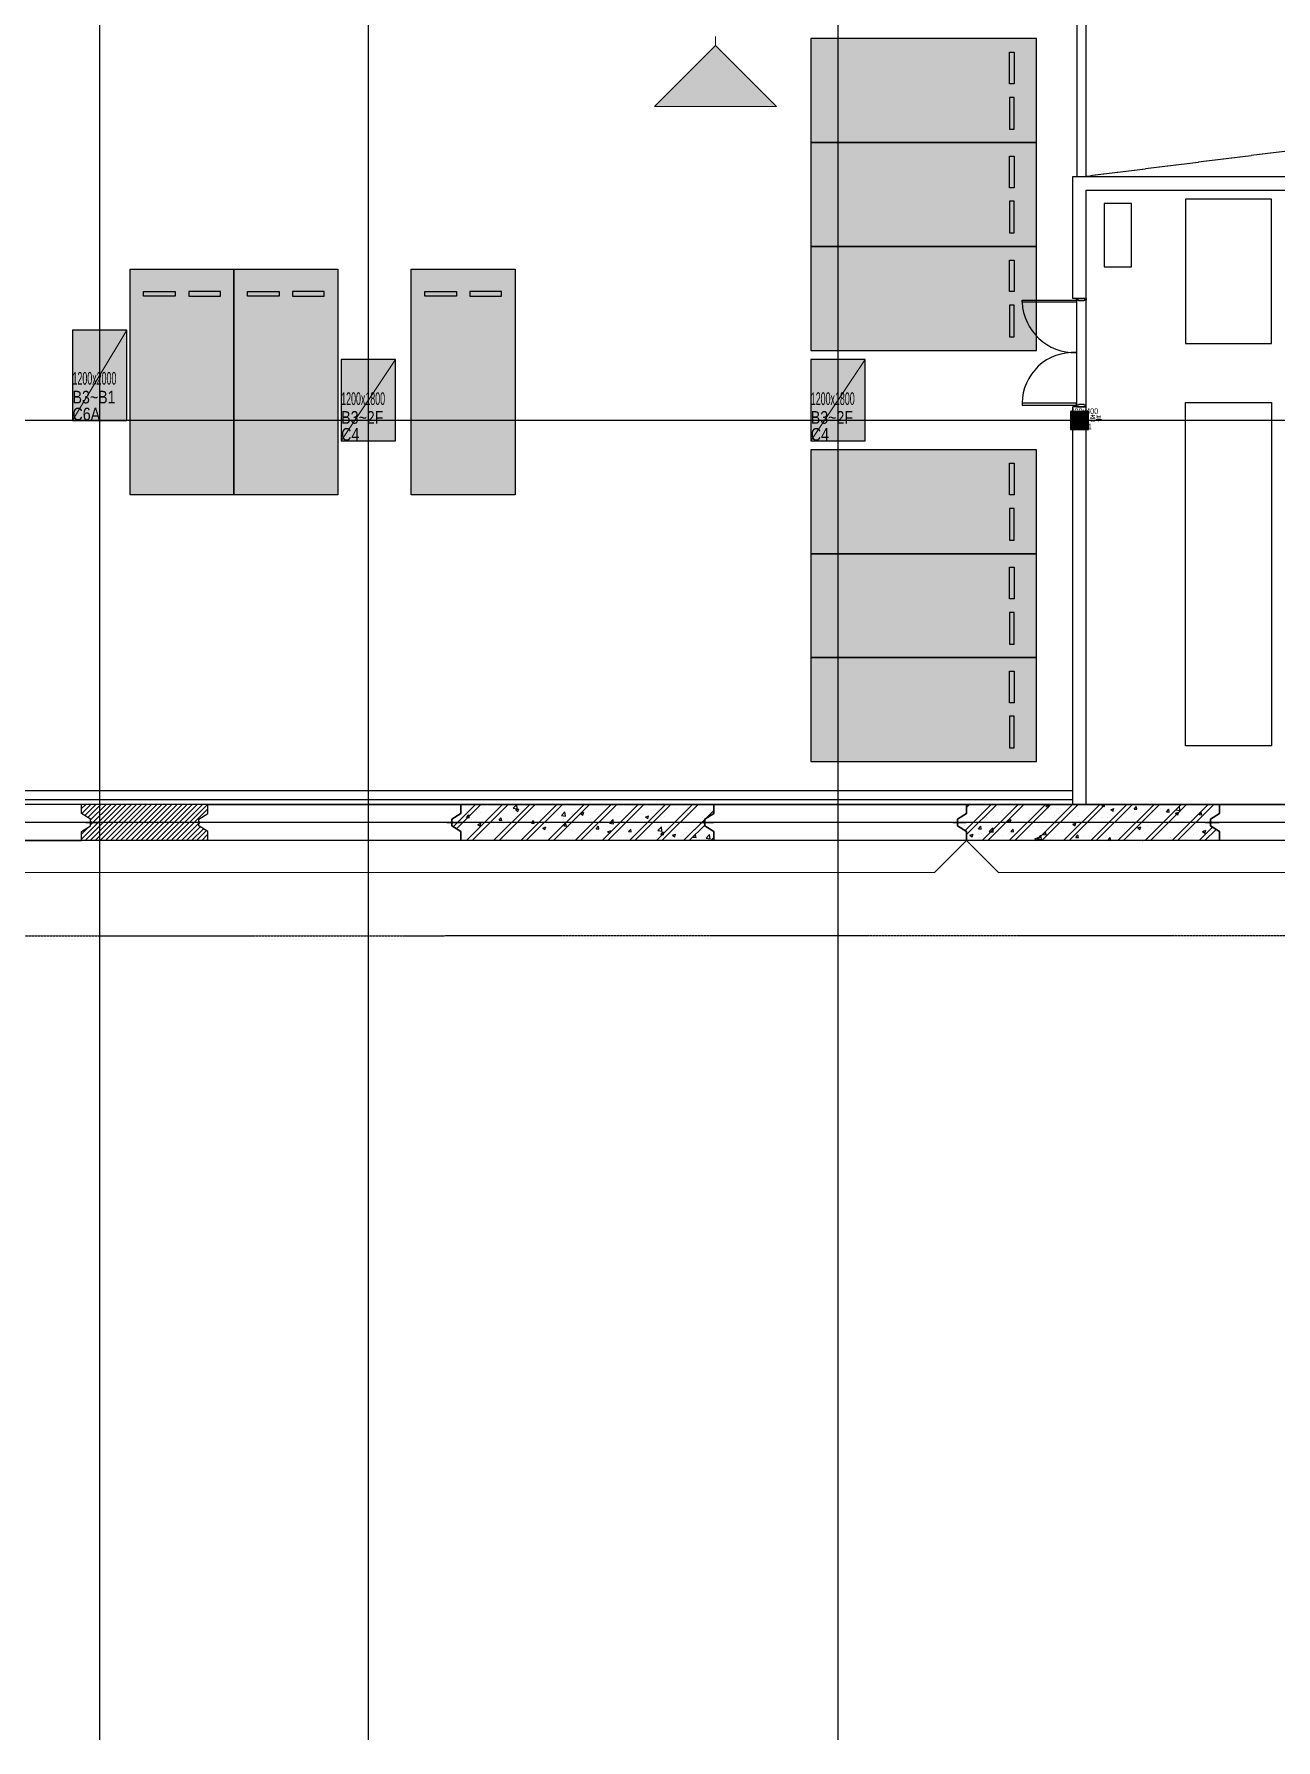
# Model space of a CAD drawing. Header units: millimetres. Extents: x -20379 to 476967, y -520228 to 220376.
# Drawn here: x 370994 to 398494, y -520228 to -482470 of the extents above; entities that cross this region are included whole.
import ezdxf
from ezdxf.enums import TextEntityAlignment as Align

# ---------------------------------------------------------------- set-up
doc = ezdxf.new("R2010")
doc.units = ezdxf.units.MM
doc.header["$MEASUREMENT"] = 0
for name, pattern in [('$0$X-GRID_B3~B1$0$CENTER2', [1.125, 0.75, -0.125, 0.125, -0.125]), ('$0$X-INT-B2$0$CEN', [62, 60, -1, 0, -1]), ('$0$X-SITE$0$ACAD_ISO05W100', [33, 24, -3, 0, -3, 0, -3])]:
    doc.linetypes.add(name, pattern=pattern)
doc.layers.get('Defpoints').update_dxf_attribs({"color": 145, "lineweight": 9})
doc.layers.add('$0$NDC_S_HATCH MATERIAL', color=8, linetype='Continuous', lineweight=9)
doc.layers.add('$0$X-F_EXIT_B2F$0$X-F_EXIT_B2F$0$TEXT VN1', color=7, linetype='Continuous', lineweight=13)
for name, color, linetype in [('$0$X-COL-B2$0$A-254', 254, 'Continuous'), ('$0$X-COL-B2$0$A-COL', 2, 'Continuous'), ('$0$X-COL-B2$0$A-CON', 2, 'Continuous'), ('$0$X-COL-B2$0$A-DOOR', 4, 'Continuous'), ('$0$X-COL-B2$0$A-DOORF', 9, 'Continuous'), ('$0$X-COL-B2$0$A-ELE4', 8, 'Continuous'), ('$0$X-DIAPHGRAM Wall PLAN$0$A-COL', 2, 'Continuous'), ('$0$X-DIAPHGRAM Wall PLAN$0$A-HAT', 9, 'Continuous'), ('$0$X-F_EXIT_B2F$0$X-F_EXIT_B2F$0$F_exit', 3, 'Continuous'), ('$0$X-GRID_B3~B1$0$A-CEN1', 1, '$0$X-GRID_B3~B1$0$CENTER2'), ('$0$X-INT-B2$0$A-OPEN1', 1, '$0$X-INT-B2$0$CEN'), ('$0$X-INT-B2$0$A-PARK', 5, 'Continuous'), ('$0$X-INT-B2$0$A-WALB', 3, 'Continuous'), ('$0$X-SITE$0$A-SITE', 2, '$0$X-SITE$0$ACAD_ISO05W100')]:
    doc.layers.add(name, color=color, linetype=linetype)
doc.styles.add('$0$X-COL-B2$0$Hrtext', font='arial.ttf', dxfattribs={"width": 0.8})
doc.styles.add('$0$X-GRID_B3~B1$0$Heerim', font='', dxfattribs={"width": 0.8})
doc.styles.get('$0$X-GRID_B3~B1$0$Heerim').set_extended_font_data('Dotum')

# ---------------------------------------------------------------- blocks, each defined once
blk = doc.blocks.new('$0$258')
at = {"layer": '$0$X-COL-B2$0$A-254'}
h = blk.add_hatch(color=256, dxfattribs=at)
h.dxf.hatch_style = 1
h.paths.add_polyline_path([(471347, -175731), (470147, -175731), (470147, -177731), (471347, -177731)])
h = blk.add_hatch(color=256, dxfattribs=at)
h.dxf.hatch_style = 1
h.paths.add_polyline_path([(477297, -176381), (476097, -176381), (476097, -178181), (477297, -178181)])
h = blk.add_hatch(color=256, dxfattribs=at)
h.dxf.hatch_style = 1
h.paths.add_polyline_path([(487697, -176381), (486497, -176381), (486497, -178181), (487697, -178181)])
h = blk.add_hatch(color=256, dxfattribs=at)
h.dxf.hatch_style = 1
h.paths.add_polyline_path([(492647, -177531), (492247, -177531), (492247, -177931), (492647, -177931)])
at = {"layer": '$0$X-F_EXIT_B2F$0$X-F_EXIT_B2F$0$F_exit', "true_color": 0xb56bff}
h = blk.add_hatch(color=191, dxfattribs=at)
h.dxf.hatch_style = 1
h.paths.add_polyline_path([(484387, -169431), (485737, -170781), (483037, -170781)])
at = {"layer": '$0$X-INT-B2$0$A-PARK'}
h = blk.add_hatch(color=254, dxfattribs=at)
h.dxf.hatch_style = 1
h.paths.add_polyline_path([(491497, -169281), (486497, -169281), (486497, -171581), (491497, -171581)])
h = blk.add_hatch(color=254, dxfattribs=at)
h.dxf.hatch_style = 1
h.paths.add_polyline_path([(491497, -171581), (486497, -171581), (486497, -173881), (491497, -173881)])
h = blk.add_hatch(color=254, dxfattribs=at)
h.dxf.hatch_style = 1
h.paths.add_polyline_path([(491497, -173881), (486497, -173881), (486497, -176181), (491497, -176181)])
h = blk.add_hatch(color=254, dxfattribs=at)
h.dxf.hatch_style = 1
h.paths.add_polyline_path([(473722, -174381), (473722, -179381), (471422, -179381), (471422, -174381)])
h = blk.add_hatch(color=254, dxfattribs=at)
h.dxf.hatch_style = 1
h.paths.add_polyline_path([(476022, -174381), (476022, -179381), (473722, -179381), (473722, -174381)])
h = blk.add_hatch(color=254, dxfattribs=at)
h.dxf.hatch_style = 1
h.paths.add_polyline_path([(479947, -174381), (479947, -179381), (477647, -179381), (477647, -174381)])
h = blk.add_hatch(color=254, dxfattribs=at)
h.dxf.hatch_style = 1
h.paths.add_polyline_path([(491497, -178381), (486497, -178381), (486497, -180681), (491497, -180681)])
h = blk.add_hatch(color=254, dxfattribs=at)
h.dxf.hatch_style = 1
h.paths.add_polyline_path([(491497, -180681), (486497, -180681), (486497, -182981), (491497, -182981)])
h = blk.add_hatch(color=254, dxfattribs=at)
h.dxf.hatch_style = 1
h.paths.add_polyline_path([(491497, -182981), (486497, -182981), (486497, -185281), (491497, -185281)])
at = {"layer": '$0$X-COL-B2$0$A-COL'}
for p, q in [((471347, -175731), (470147, -175731)), ((470147, -175731), (470147, -177731)), ((471347, -177731), (471347, -175731)), ((477297, -176381), (476097, -176381)), ((476097, -176381), (476097, -178181)), ((477297, -178181), (477297, -176381)), ((487697, -176381), (486497, -176381)), ((486497, -176381), (486497, -178181)), ((487697, -178181), (487697, -176381)), ((470147, -177731), (471347, -177731)), ((492647, -177531), (492247, -177531)), ((492247, -177531), (492247, -177931)), ((492647, -177931), (492647, -177531)), ((476097, -178181), (477297, -178181)), ((486497, -178181), (487697, -178181)), ((492247, -177931), (492647, -177931))]:
    blk.add_line(p, q, dxfattribs=at)
at = {"layer": '$0$X-COL-B2$0$A-CON'}
for p, q in [((492297, -175031), (492297, -172331)), ((492297, -172331), (517997, -172331)), ((492597, -175031), (492597, -172631)), ((492597, -172631), (517697, -172631)), ((492597, -175031), (492297, -175031)), ((492297, -186231), (492297, -177431)), ((492597, -177431), (492297, -177431)), ((492597, -186231), (492597, -177431)), ((517997, -186231), (492297, -186231))]:
    blk.add_line(p, q, dxfattribs=at)
at = {"layer": '$0$X-COL-B2$0$A-CON', "ltscale": 10}
for p, q in [((553347, -186231), (336747, -186231)), ((554147, -187031), (335947, -187031))]:
    blk.add_line(p, q, dxfattribs=at)
at = {"layer": '$0$X-COL-B2$0$A-DOOR'}
for p, q in [((491177, -175111), (491177, -175066)), ((491177, -175066), (492377, -175066)), ((492377, -175111), (491177, -175111)), ((492377, -175066), (492377, -175031)), ((492377, -175031), (492597, -175031)), ((492377, -175066), (492377, -175111)), ((492427, -175066), (492377, -175066)), ((492427, -175081), (492427, -175066)), ((492547, -175081), (492427, -175081)), ((492597, -175066), (492547, -175066)), ((492547, -175066), (492547, -175081)), ((492597, -175031), (492597, -175066)), ((492377, -177351), (491177, -177351)), ((491177, -177351), (491177, -177396)), ((491177, -177396), (492377, -177396)), ((492377, -177396), (492377, -177351)), ((492427, -177396), (492377, -177396)), ((492377, -177396), (492377, -177431)), ((492377, -177431), (492597, -177431)), ((492547, -177381), (492427, -177381)), ((492427, -177381), (492427, -177396)), ((492547, -177396), (492547, -177381)), ((492597, -177396), (492547, -177396)), ((492597, -177431), (492597, -177396))]:
    blk.add_line(p, q, dxfattribs=at)
at = {"layer": '$0$X-COL-B2$0$A-DOORF'}
for centre, radius, start, end in [((492344, -175063), 1168, 182.3347, 271.6137), ((492307, -177359), 1131, 86.4802, 179.5714)]:
    blk.add_arc(centre, radius, start, end, dxfattribs=at)
at = {"layer": '$0$X-COL-B2$0$A-ELE4'}
for p, q in [((496697, -172831), (494797, -172831)), ((494797, -172831), (494797, -176031)), ((496697, -176031), (496697, -172831)), ((492997, -172931), (492997, -174331)), ((493597, -172931), (492997, -172931)), ((493597, -174331), (493597, -172931)), ((492997, -174331), (493597, -174331)), ((492377, -175066), (492377, -177396)), ((492597, -177396), (492597, -175066)), ((494797, -176031), (496697, -176031)), ((494797, -177331), (496697, -177331)), ((494797, -184931), (494797, -177331)), ((496697, -177331), (496697, -184931)), ((496697, -184931), (494797, -184931))]:
    blk.add_line(p, q, dxfattribs=at)
at = {"layer": '$0$X-DIAPHGRAM Wall PLAN$0$A-COL'}
for p, q in [((553347, -186231), (336747, -186231)), ((554147, -187031), (335947, -187031))]:
    blk.add_line(p, q, dxfattribs=at)
at = {"layer": '$0$X-DIAPHGRAM Wall PLAN$0$A-COL', "ltscale": 0.01}
for p, q in [((470347, -186231), (464747, -186231)), ((470347, -186431), (470347, -186231)), ((470547, -186556), (470347, -186431)), ((472947, -186556), (473147, -186431)), ((473147, -186431), (473147, -186231)), ((473147, -186231), (478747, -186231)), ((478747, -186431), (478547, -186556)), ((478547, -186556), (478747, -186431)), ((478747, -186231), (478747, -186431)), ((478747, -186431), (478747, -186231)), ((478747, -186231), (484347, -186231)), ((484347, -186431), (484147, -186556)), ((484147, -186556), (484347, -186431)), ((484347, -186231), (484347, -186431)), ((484347, -186431), (484347, -186231)), ((484347, -186231), (489947, -186231)), ((489947, -186431), (489747, -186556)), ((489747, -186556), (489947, -186431)), ((489947, -186231), (489947, -186431)), ((489947, -186431), (489947, -186231)), ((489947, -186231), (495547, -186231)), ((495547, -186431), (495347, -186556)), ((495347, -186556), (495547, -186431)), ((495547, -186231), (495547, -186431)), ((495547, -186431), (495547, -186231)), ((495547, -186231), (501147, -186231)), ((470347, -186831), (470547, -186706)), ((470347, -187031), (470347, -186831)), ((470547, -186706), (470547, -186556)), ((472947, -186706), (472947, -186556)), ((473147, -186831), (472947, -186706)), ((473147, -187031), (473147, -186831)), ((478547, -186556), (478547, -186706)), ((478547, -186706), (478547, -186556)), ((478547, -186706), (478747, -186831)), ((478747, -186831), (478547, -186706)), ((478747, -186831), (478747, -187031)), ((478747, -187031), (478747, -186831)), ((484147, -186556), (484147, -186706)), ((484147, -186706), (484147, -186556)), ((484147, -186706), (484347, -186831)), ((484347, -186831), (484147, -186706)), ((484347, -186831), (484347, -187031)), ((484347, -187031), (484347, -186831)), ((489747, -186556), (489747, -186706)), ((489747, -186706), (489747, -186556)), ((489747, -186706), (489947, -186831)), ((489947, -186831), (489747, -186706)), ((489947, -186831), (489947, -187031)), ((489947, -187031), (489947, -186831)), ((495347, -186556), (495347, -186706)), ((495347, -186706), (495347, -186556)), ((495347, -186706), (495547, -186831)), ((495547, -186831), (495347, -186706)), ((495547, -186831), (495547, -187031)), ((495547, -187031), (495547, -186831)), ((464747, -187031), (470347, -187031)), ((478747, -187031), (473147, -187031)), ((484347, -187031), (478747, -187031)), ((489947, -187031), (484347, -187031)), ((495547, -187031), (489947, -187031)), ((501147, -187031), (495547, -187031))]:
    blk.add_line(p, q, dxfattribs=at)
at = {"layer": '$0$X-DIAPHGRAM Wall PLAN$0$A-COL', "ltscale": 50}
for p, q in [((470439, -186631), (470739, -186631)), ((473054, -186631), (472754, -186631)), ((478654, -186631), (478354, -186631)), ((478439, -186631), (478739, -186631)), ((484254, -186631), (483954, -186631)), ((484039, -186631), (484339, -186631)), ((489854, -186631), (489554, -186631)), ((489639, -186631), (489939, -186631)), ((495454, -186631), (495154, -186631)), ((495239, -186631), (495539, -186631))]:
    blk.add_line(p, q, dxfattribs=at)
for centre, start, end in [((470547, -186631), 0, 180), ((470547, -186631), 180, 0), ((472947, -186631), 360, 180), ((472947, -186631), 180, 360), ((478547, -186631), 0, 180), ((478547, -186631), 360, 180), ((478547, -186631), 180, 0), ((478547, -186631), 180, 360), ((484147, -186631), 0, 180), ((484147, -186631), 360, 180), ((484147, -186631), 180, 0), ((484147, -186631), 180, 360), ((489747, -186631), 0, 180), ((489747, -186631), 360, 180), ((489747, -186631), 180, 0), ((489747, -186631), 180, 360), ((495347, -186631), 0, 180), ((495347, -186631), 360, 180), ((495347, -186631), 180, 0), ((495347, -186631), 180, 360)]:
    blk.add_arc(centre, 20, start, end, dxfattribs=at)
at = {"layer": '$0$X-DIAPHGRAM Wall PLAN$0$A-HAT', "linetype": 'Continuous', "ltscale": 500}
for p, q in [((470347, -186324), (470440, -186231)), ((470347, -186998), (471114, -186231)), ((470350, -186433), (470552, -186231)), ((470419, -186476), (470665, -186231)), ((470426, -187031), (471226, -186231)), ((470488, -186519), (470777, -186231)), ((470538, -187031), (471338, -186231)), ((470547, -186573), (470889, -186231)), ((470547, -186686), (471001, -186231)), ((470650, -187031), (471450, -186231)), ((470763, -187031), (471563, -186231)), ((470875, -187031), (471675, -186231)), ((470987, -187031), (471787, -186231)), ((471099, -187031), (471899, -186231)), ((471212, -187031), (472012, -186231)), ((471324, -187031), (472124, -186231)), ((471436, -187031), (472236, -186231)), ((471548, -187031), (472348, -186231)), ((471661, -187031), (472461, -186231)), ((471773, -187031), (472573, -186231)), ((471885, -187031), (472685, -186231)), ((471997, -187031), (472797, -186231)), ((472110, -187031), (472910, -186231)), ((472222, -187031), (473022, -186231)), ((472334, -187031), (473134, -186231)), ((472446, -187031), (473147, -186331)), ((470347, -186886), (470493, -186739)), ((472559, -187031), (472940, -186650)), ((472671, -187031), (472977, -186725)), ((472783, -187031), (473046, -186768)), ((472895, -187031), (473115, -186811)), ((473008, -187031), (473147, -186892)), ((473120, -187031), (473147, -187004))]:
    blk.add_line(p, q, dxfattribs=at)
at = {"layer": '$0$X-DIAPHGRAM Wall PLAN$0$A-HAT', "linetype": 'Continuous'}
for p, q in [((478577, -186725), (479071, -186231)), ((478652, -186772), (479193, -186231)), ((478872, -187031), (479672, -186231)), ((478874, -186519), (478923, -186462)), ((478874, -186519), (478934, -186525)), ((478881, -186447), (478881, -186447)), ((478934, -186525), (478923, -186462)), ((478994, -187031), (479794, -186231)), ((479088, -186384), (479088, -186384)), ((479174, -186400), (479174, -186400)), ((479363, -186511), (479363, -186511)), ((479415, -186469), (479415, -186469)), ((479473, -187031), (480273, -186231)), ((479595, -187031), (480395, -186231)), ((479671, -186284), (479671, -186284)), ((479693, -186325), (479693, -186325)), ((479907, -186314), (479985, -186233)), ((479907, -186314), (479996, -186328)), ((479949, -186492), (479949, -186492)), ((479962, -186353), (480032, -186326)), ((479962, -186353), (480011, -186386)), ((479996, -186328), (479985, -186233)), ((479994, -186428), (479994, -186428)), ((480011, -186386), (480032, -186326)), ((480074, -187031), (480874, -186231)), ((480196, -187031), (480996, -186231)), ((480207, -186254), (480207, -186254)), ((480245, -186395), (480245, -186395)), ((480482, -186515), (480482, -186515)), ((480623, -186345), (480623, -186345)), ((480675, -187031), (481475, -186231)), ((480797, -187031), (481597, -186231)), ((480974, -186480), (481052, -186398)), ((480974, -186480), (481063, -186493)), ((481063, -186493), (481052, -186399)), ((481219, -186434), (481219, -186434)), ((481219, -186448), (481219, -186448)), ((481255, -186262), (481255, -186262)), ((481276, -187031), (482076, -186231)), ((481398, -187031), (482198, -186231)), ((481399, -186433), (481469, -186406)), ((481399, -186433), (481449, -186466)), ((481449, -186466), (481469, -186406)), ((481732, -186378), (481732, -186378)), ((481802, -186334), (481802, -186334)), ((481877, -187031), (482677, -186231)), ((481999, -187031), (482799, -186231)), ((482238, -186314), (482238, -186314)), ((482252, -186490), (482252, -186490)), ((482386, -186234), (482386, -186234)), ((482478, -187031), (483278, -186231)), ((482503, -186457), (482503, -186457)), ((482600, -187031), (483400, -186231)), ((482757, -186239), (482757, -186239)), ((482836, -186513), (482906, -186486)), ((482836, -186513), (482886, -186546)), ((482882, -186407), (482882, -186407)), ((482886, -186547), (482906, -186486)), ((483079, -187031), (483879, -186231)), ((483201, -187031), (484001, -186231)), ((483258, -186501), (483258, -186501)), ((483513, -186324), (483513, -186324)), ((483763, -186291), (483763, -186291)), ((483763, -186437), (483763, -186437)), ((484142, -186241), (484142, -186241)), ((484169, -186542), (484347, -186364)), ((484283, -186362), (484283, -186362)), ((489912, -186809), (490490, -186231)), ((489947, -186296), (490012, -186231)), ((489947, -186897), (490613, -186231)), ((490286, -186410), (490286, -186410)), ((490288, -186512), (490288, -186512)), ((490291, -187031), (491091, -186231)), ((490414, -187031), (491214, -186231)), ((490538, -186479), (490538, -186479)), ((490820, -186432), (490820, -186432)), ((490893, -187031), (491693, -186231)), ((490911, -186453), (490911, -186453)), ((490917, -186429), (490917, -186429)), ((491015, -187031), (491815, -186231)), ((491354, -186455), (491354, -186455)), ((491416, -186389), (491416, -186389)), ((491494, -187031), (492294, -186231)), ((491548, -186346), (491548, -186346)), ((491616, -187031), (492416, -186231)), ((491672, -186495), (491672, -186495)), ((491702, -186268), (491772, -186241)), ((491702, -186268), (491752, -186302)), ((491752, -186302), (491772, -186241)), ((491799, -186313), (491799, -186313)), ((491887, -186477), (491887, -186477)), ((491936, -186314), (491936, -186314)), ((492095, -187031), (492895, -186231)), ((492177, -186263), (492177, -186263)), ((492217, -187031), (493017, -186231)), ((492255, -186395), (492255, -186395)), ((492421, -186500), (492421, -186500)), ((492449, -186244), (492449, -186244)), ((492696, -187031), (493496, -186231)), ((492818, -187031), (493618, -186231)), ((492839, -186295), (492839, -186295)), ((492942, -186270), (492975, -186231)), ((492942, -186270), (493002, -186275)), ((492942, -186513), (492942, -186513)), ((492955, -186522), (492955, -186522)), ((493002, -186275), (492994, -186231)), ((493078, -186514), (493078, -186514)), ((493139, -186348), (493209, -186321)), ((493139, -186348), (493189, -186382)), ((493175, -186491), (493175, -186491)), ((493189, -186382), (493209, -186322)), ((493297, -187031), (494097, -186231)), ((493419, -187031), (494219, -186231)), ((493462, -186438), (493462, -186438)), ((493659, -186333), (493707, -186275)), ((493659, -186333), (493719, -186338)), ((493661, -186414), (493661, -186414)), ((493719, -186338), (493707, -186275)), ((493806, -186408), (493806, -186408)), ((493898, -187031), (494698, -186231)), ((493975, -186367), (493975, -186367)), ((494020, -187031), (494820, -186231)), ((494057, -186375), (494057, -186375)), ((494245, -186314), (494245, -186314)), ((494377, -186396), (494425, -186338)), ((494377, -186396), (494436, -186401)), ((494436, -186401), (494425, -186338)), ((494436, -186325), (494436, -186325)), ((494480, -186303), (494480, -186303)), ((494499, -187031), (495299, -186231)), ((494576, -186428), (494646, -186402)), ((494576, -186428), (494626, -186462)), ((494583, -186352), (494661, -186271)), ((494583, -186352), (494672, -186366)), ((494621, -187031), (495421, -186231)), ((494626, -186462), (494646, -186402)), ((494672, -186366), (494661, -186271)), ((495067, -186242), (495067, -186242)), ((495094, -186458), (495142, -186401)), ((495094, -186458), (495154, -186464)), ((495154, -186464), (495142, -186401)), ((495500, -186239), (495500, -186239)), ((478558, -186559), (478558, -186559)), ((478734, -186594), (478734, -186594)), ((478886, -186834), (478886, -186834)), ((478984, -186561), (478984, -186561)), ((479092, -186581), (479092, -186581)), ((479121, -186675), (479191, -186648)), ((479121, -186675), (479171, -186709)), ((479162, -186733), (479162, -186733)), ((479171, -186709), (479191, -186648)), ((479470, -186734), (479470, -186734)), ((479592, -186582), (479640, -186525)), ((479592, -186582), (479651, -186587)), ((479626, -186604), (479626, -186604)), ((479651, -186588), (479640, -186525)), ((479681, -186658), (479681, -186658)), ((479731, -186822), (479731, -186822)), ((479982, -186789), (479982, -186789)), ((480053, -186634), (480053, -186634)), ((480159, -186626), (480159, -186626)), ((480195, -186587), (480195, -186587)), ((480309, -186645), (480357, -186587)), ((480309, -186645), (480369, -186650)), ((480369, -186650), (480357, -186588)), ((480360, -186739), (480360, -186739)), ((480559, -186755), (480629, -186728)), ((480559, -186755), (480608, -186789)), ((480608, -186789), (480629, -186729)), ((480636, -186534), (480636, -186534)), ((480687, -186856), (480687, -186856)), ((480693, -186649), (480693, -186649)), ((480700, -186523), (480700, -186523)), ((480992, -186656), (480992, -186656)), ((481016, -186537), (481016, -186537)), ((481026, -186708), (481074, -186650)), ((481026, -186708), (481086, -186713)), ((481086, -186713), (481074, -186650)), ((481207, -186781), (481207, -186781)), ((481227, -186671), (481227, -186671)), ((481242, -186623), (481242, -186623)), ((481550, -186560), (481550, -186560)), ((481621, -186573), (481621, -186573)), ((481720, -186711), (481720, -186711)), ((481743, -186770), (481792, -186713)), ((481743, -186770), (481803, -186776)), ((481761, -186694), (481761, -186694)), ((481803, -186776), (481792, -186713)), ((481989, -186884), (481989, -186884)), ((481996, -186835), (482066, -186809)), ((481996, -186835), (482045, -186869)), ((482041, -186645), (482119, -186564)), ((482041, -186645), (482130, -186659)), ((482045, -186869), (482066, -186809)), ((482084, -186582), (482084, -186582)), ((482130, -186659), (482119, -186564)), ((482225, -186647), (482225, -186647)), ((482240, -186852), (482240, -186852)), ((482295, -186717), (482295, -186717)), ((482344, -186830), (482344, -186830)), ((482461, -186833), (482509, -186776)), ((482461, -186833), (482520, -186838)), ((482520, -186839), (482509, -186776)), ((482618, -186605), (482618, -186605)), ((482619, -186802), (482619, -186802)), ((482745, -186572), (482745, -186572)), ((482829, -186739), (482829, -186739)), ((482927, -186730), (482927, -186730)), ((483109, -186811), (483187, -186729)), ((483109, -186811), (483198, -186824)), ((483152, -186627), (483152, -186627)), ((483178, -186896), (483226, -186838)), ((483178, -186896), (483238, -186901)), ((483198, -186825), (483187, -186730)), ((483238, -186901), (483226, -186839)), ((483246, -186834), (483246, -186834)), ((483250, -186719), (483250, -186719)), ((483362, -186762), (483362, -186762)), ((483433, -186915), (483503, -186889)), ((483483, -186949), (483503, -186889)), ((483500, -186686), (483500, -186686)), ((483511, -186630), (483511, -186630)), ((483680, -187031), (484147, -186564)), ((483685, -186650), (483685, -186650)), ((483750, -186850), (483750, -186850)), ((483751, -186770), (483751, -186770)), ((483803, -187031), (484147, -186687)), ((483879, -186636), (483879, -186636)), ((483896, -186784), (483896, -186784)), ((484094, -186530), (484094, -186530)), ((484176, -186976), (484254, -186895)), ((484265, -186990), (484254, -186895)), ((489879, -186598), (489879, -186598)), ((489923, -186795), (489923, -186795)), ((490022, -186913), (490092, -186886)), ((490071, -186947), (490092, -186887)), ((490212, -186771), (490260, -186714)), ((490212, -186771), (490271, -186776)), ((490271, -186777), (490260, -186714)), ((490275, -186873), (490275, -186873)), ((490386, -186856), (490386, -186856)), ((490398, -186524), (490398, -186524)), ((490447, -186830), (490525, -186748)), ((490447, -186830), (490536, -186843)), ((490506, -186695), (490506, -186695)), ((490536, -186844), (490525, -186749)), ((490654, -186823), (490654, -186823)), ((490862, -186591), (490932, -186564)), ((490862, -186591), (490912, -186624)), ((490899, -186786), (490899, -186786)), ((490912, -186624), (490932, -186564)), ((490929, -186834), (490977, -186777)), ((490929, -186834), (490989, -186839)), ((490989, -186839), (490977, -186777)), ((491089, -186595), (491089, -186595)), ((491285, -186740), (491285, -186740)), ((491329, -186815), (491329, -186815)), ((491404, -186722), (491404, -186722)), ((491536, -186707), (491536, -186707)), ((491646, -186897), (491694, -186839)), ((491646, -186897), (491706, -186902)), ((491706, -186902), (491694, -186839)), ((491912, -186714), (491912, -186714)), ((491914, -186657), (491914, -186657)), ((491924, -186647), (491924, -186647)), ((492299, -186671), (492369, -186644)), ((492299, -186671), (492349, -186704)), ((492349, -186705), (492369, -186644)), ((492437, -186577), (492437, -186577)), ((492495, -186614), (492495, -186614)), ((492546, -186574), (492546, -186574)), ((492796, -186541), (492796, -186541)), ((492912, -186886), (492912, -186886)), ((492930, -186845), (492930, -186845)), ((493449, -186770), (493449, -186770)), ((493460, -186864), (493460, -186864)), ((493489, -186545), (493489, -186545)), ((493543, -186803), (493543, -186803)), ((493736, -186751), (493806, -186724)), ((493736, -186751), (493786, -186784)), ((493786, -186785), (493806, -186724)), ((493794, -186770), (493794, -186770)), ((493963, -186700), (493963, -186700)), ((494023, -186567), (494023, -186567)), ((494043, -186764), (494043, -186764)), ((494172, -186720), (494172, -186720)), ((494468, -186636), (494468, -186636)), ((494557, -186590), (494557, -186590)), ((494627, -186664), (494627, -186664)), ((494804, -186637), (494804, -186637)), ((494975, -186894), (494975, -186894)), ((494987, -186561), (494987, -186561)), ((495054, -186604), (495054, -186604)), ((495090, -186612), (495090, -186612)), ((495100, -187031), (495395, -186736)), ((495173, -186831), (495243, -186804)), ((495173, -186831), (495223, -186865)), ((495210, -186564), (495210, -186564)), ((495222, -187031), (495470, -186783)), ((495223, -186865), (495243, -186804)), ((495489, -186824), (495489, -186824)), ((479100, -186905), (479100, -186905)), ((479216, -186978), (479216, -186978)), ((479669, -186991), (479669, -186991)), ((479750, -187000), (479750, -187000)), ((480182, -186920), (480182, -186920)), ((480283, -187023), (480283, -187023)), ((480979, -187018), (480979, -187018)), ((481178, -187030), (481178, -187030)), ((481358, -186968), (481358, -186968)), ((481761, -186930), (481761, -186930)), ((482213, -186980), (482213, -186980)), ((482733, -186905), (482733, -186905)), ((483167, -186950), (483167, -186950)), ((483433, -186915), (483483, -186949)), ((483616, -187030), (483616, -187030)), ((483895, -186959), (483943, -186901)), ((483895, -186959), (483955, -186964)), ((483955, -186964), (483943, -186901)), ((484176, -186976), (484265, -186990)), ((484248, -186947), (484248, -186947)), ((484258, -187028), (484258, -187028)), ((484281, -187031), (484347, -186965)), ((490022, -186913), (490071, -186947)), ((490025, -186906), (490025, -186906)), ((490091, -186920), (490091, -186920)), ((490162, -187015), (490162, -187015)), ((490625, -186943), (490625, -186943)), ((490746, -186915), (490746, -186915)), ((491159, -186966), (491159, -186966)), ((491459, -186993), (491529, -186967)), ((491459, -186993), (491508, -187027)), ((491508, -187027), (491529, -186967)), ((491514, -186995), (491592, -186914)), ((491514, -186995), (491603, -187009)), ((491603, -187009), (491592, -186914)), ((491693, -186988), (491693, -186988)), ((491912, -186980), (491912, -186980)), ((492226, -187011), (492226, -187011)), ((492283, -186968), (492283, -186968)), ((492363, -186960), (492412, -186902)), ((492363, -186960), (492423, -186965)), ((492423, -186965), (492412, -186902)), ((492425, -186909), (492425, -186909)), ((492533, -186936), (492533, -186936)), ((492877, -186964), (492877, -186964)), ((493081, -187022), (493129, -186965)), ((493081, -187022), (493141, -187027)), ((493141, -187028), (493129, -186965)), ((493844, -187031), (493846, -187028)), ((493847, -187031), (493846, -187028)), ((494456, -186969), (494456, -186969)), ((494791, -186998), (494791, -186998)), ((495170, -186948), (495170, -186948))]:
    blk.add_line(p, q, dxfattribs=at)
at = {"layer": '$0$X-F_EXIT_B2F$0$X-F_EXIT_B2F$0$TEXT VN1'}
for p, q in [((483037, -170781), (484387, -169431)), ((484387, -169431), (485737, -170781)), ((485737, -170781), (483037, -170781))]:
    blk.add_line(p, q, dxfattribs=at)
at = {"layer": '$0$X-GRID_B3~B1$0$A-CEN1', "ltscale": 10}
for p, q in [((470747, -71986), (470747, -206938)), ((476697, -71986), (476697, -206938)), ((487097, -71986), (487097, -206938)), ((565437, -177731), (442147, -177731)), ((565437, -186631), (324908, -186631))]:
    blk.add_line(p, q, dxfattribs=at)
at = {"layer": '$0$X-INT-B2$0$A-OPEN1'}
blk.add_line((517997, -169131), (492597, -172331), dxfattribs=at)
at = {"layer": '$0$X-INT-B2$0$A-PARK'}
for p, q in [((491497, -169281), (486497, -169281)), ((486497, -169281), (486497, -171581)), ((491497, -171581), (491497, -169281)), ((490897, -170281), (490897, -169581)), ((490897, -169581), (490997, -169581)), ((490997, -169581), (490997, -170281)), ((490997, -170281), (490897, -170281)), ((490997, -170581), (490897, -170581)), ((490897, -170581), (490897, -171281)), ((490997, -171281), (490997, -170581)), ((490897, -171281), (490997, -171281)), ((491497, -171581), (486497, -171581)), ((486497, -171581), (486497, -173881)), ((486497, -171581), (491497, -171581)), ((491497, -173881), (491497, -171581)), ((490897, -172581), (490897, -171881)), ((490897, -171881), (490997, -171881)), ((490997, -171881), (490997, -172581)), ((490997, -172581), (490897, -172581)), ((490997, -172881), (490897, -172881)), ((490897, -172881), (490897, -173581)), ((490997, -173581), (490997, -172881)), ((490897, -173581), (490997, -173581)), ((486497, -173881), (491497, -173881)), ((491497, -173881), (486497, -173881)), ((486497, -173881), (486497, -176181)), ((491497, -176181), (491497, -173881)), ((471422, -179381), (471422, -174381)), ((471422, -174381), (473722, -174381)), ((473722, -179381), (473722, -174381)), ((473722, -174381), (476022, -174381)), ((473722, -174381), (473722, -179381)), ((476022, -174381), (476022, -179381)), ((477647, -179381), (477647, -174381)), ((477647, -174381), (479947, -174381)), ((479947, -174381), (479947, -179381)), ((490897, -174881), (490897, -174181)), ((490897, -174181), (490997, -174181)), ((490997, -174181), (490997, -174881)), ((471722, -174981), (471722, -174881)), ((471722, -174881), (472422, -174881)), ((472422, -174981), (471722, -174981)), ((472422, -174881), (472422, -174981)), ((472722, -174881), (472722, -174981)), ((473422, -174881), (472722, -174881)), ((472722, -174981), (473422, -174981)), ((473422, -174981), (473422, -174881)), ((474022, -174981), (474022, -174881)), ((474022, -174881), (474722, -174881)), ((474722, -174981), (474022, -174981)), ((474722, -174881), (474722, -174981)), ((475022, -174881), (475022, -174981)), ((475722, -174881), (475022, -174881)), ((475022, -174981), (475722, -174981)), ((475722, -174981), (475722, -174881)), ((477947, -174981), (477947, -174881)), ((477947, -174881), (478647, -174881)), ((478647, -174981), (477947, -174981)), ((478647, -174881), (478647, -174981)), ((478947, -174881), (478947, -174981)), ((479647, -174881), (478947, -174881)), ((478947, -174981), (479647, -174981)), ((479647, -174981), (479647, -174881)), ((490997, -174881), (490897, -174881)), ((490997, -175181), (490897, -175181)), ((490897, -175181), (490897, -175881)), ((490997, -175881), (490997, -175181)), ((490897, -175881), (490997, -175881)), ((486497, -176181), (491497, -176181)), ((491497, -178381), (486497, -178381)), ((486497, -178381), (486497, -180681)), ((491497, -180681), (491497, -178381)), ((490897, -179381), (490897, -178681)), ((490897, -178681), (490997, -178681)), ((490997, -178681), (490997, -179381)), ((473722, -179381), (471422, -179381)), ((476022, -179381), (473722, -179381)), ((479947, -179381), (477647, -179381)), ((490997, -179381), (490897, -179381)), ((490997, -179681), (490897, -179681)), ((490897, -179681), (490897, -180381)), ((490997, -180381), (490997, -179681)), ((490897, -180381), (490997, -180381)), ((491497, -180681), (486497, -180681)), ((486497, -180681), (486497, -182981)), ((486497, -180681), (491497, -180681)), ((491497, -182981), (491497, -180681)), ((490897, -181681), (490897, -180981)), ((490897, -180981), (490997, -180981)), ((490997, -180981), (490997, -181681)), ((490997, -181681), (490897, -181681)), ((490997, -181981), (490897, -181981)), ((490897, -181981), (490897, -182681)), ((490997, -182681), (490997, -181981)), ((490897, -182681), (490997, -182681)), ((486497, -182981), (491497, -182981)), ((491497, -182981), (486497, -182981)), ((486497, -182981), (486497, -185281)), ((491497, -185281), (491497, -182981)), ((490897, -183981), (490897, -183281)), ((490897, -183281), (490997, -183281)), ((490997, -183281), (490997, -183981)), ((490997, -183981), (490897, -183981)), ((490997, -184281), (490897, -184281)), ((490897, -184281), (490897, -184981)), ((490997, -184981), (490997, -184281)), ((490897, -184981), (490997, -184981)), ((486497, -185281), (491497, -185281))]:
    blk.add_line(p, q, dxfattribs=at)
at = {"layer": '$0$X-INT-B2$0$A-WALB', "ltscale": 10}
for p, q in [((492397, -172331), (492397, -167531)), ((492597, -172331), (492597, -167531)), ((492297, -186131), (433597, -186131)), ((492297, -185931), (434596, -185931))]:
    blk.add_line(p, q, dxfattribs=at)
at = {"layer": '$0$X-SITE$0$A-SITE'}
blk.add_line((333529, -189152), (556392, -189128), dxfattribs=at)
at = {"layer": 'Defpoints'}
for p, q in [((484387, -169431), (484387, -169231)), ((471347, -175731), (470147, -177731)), ((477297, -176381), (476097, -178181)), ((487697, -176381), (486497, -178181)), ((492647, -177531), (492247, -177931)), ((489947, -187031), (489239, -187738)), ((489239, -187738), (339454, -187738))]:
    blk.add_line(p, q, dxfattribs=at)
at = {"layer": 'Defpoints', "color": 30}
for p, q in [((489947, -187031), (490654, -187738)), ((490654, -187738), (554854, -187738))]:
    blk.add_line(p, q, dxfattribs=at)
at = {"style": '$0$X-GRID_B3~B1$0$Heerim', "width": 0.8}
for p in [(336345, -75064), (371545, -75064), (419545, -75064), (470745, -75064), (553745, -75064)]:
    blk.add_attdef('NO', text='', height=1000, dxfattribs=at).set_placement(p, align=Align.MIDDLE_CENTER)
for p in [(573015, -105332), (573015, -115032), (573015, -121932), (573015, -130632), (573015, -139932)]:
    blk.add_attdef('NO', text='', height=1000, rotation=90, dxfattribs=at).set_placement(p, align=Align.MIDDLE_CENTER)
at = {"layer": 'Defpoints', "style": '$0$X-COL-B2$0$Hrtext'}
for s, height, width, p in [('1200x2000', 281.2, 0.5, (470147, -176940)), ('B3~B1', 281.2, 0.8, (470147, -177356)), ('1200x1800', 281.2, 0.5, (476097, -177390)), ('1200x1800', 281.2, 0.5, (486497, -177390)), ('400x400', 131.2, 0.8, (492247, -177592)), ('B3~2F', 281.2, 0.8, (476097, -177806)), ('B3~2F', 281.2, 0.8, (486497, -177806)), ('B3~저층부', 131.2, 0.8, (492247, -177756))]:
    blk.add_text(s, height=height, dxfattribs=dict(at, width=width)).set_placement(p)
at = {"layer": 'Defpoints', "color": 6, "style": '$0$X-COL-B2$0$Hrtext', "width": 0.8}
for s, height, p in [('C6A', 281.2, (470147, -177731)), ('C0001', 131.2, (492247, -177931)), ('C4', 281.2, (476097, -178181)), ('C4', 281.2, (486497, -178181))]:
    blk.add_text(s, height=height, dxfattribs=at).set_placement(p)

msp = doc.modelspace()

# ---------------------------------------------------------------- block references
at = {"layer": '$0$NDC_S_HATCH MATERIAL'}
msp.add_blockref('$0$258', (-98302, -313290), dxfattribs=at)

doc.saveas('drawing.dxf')
